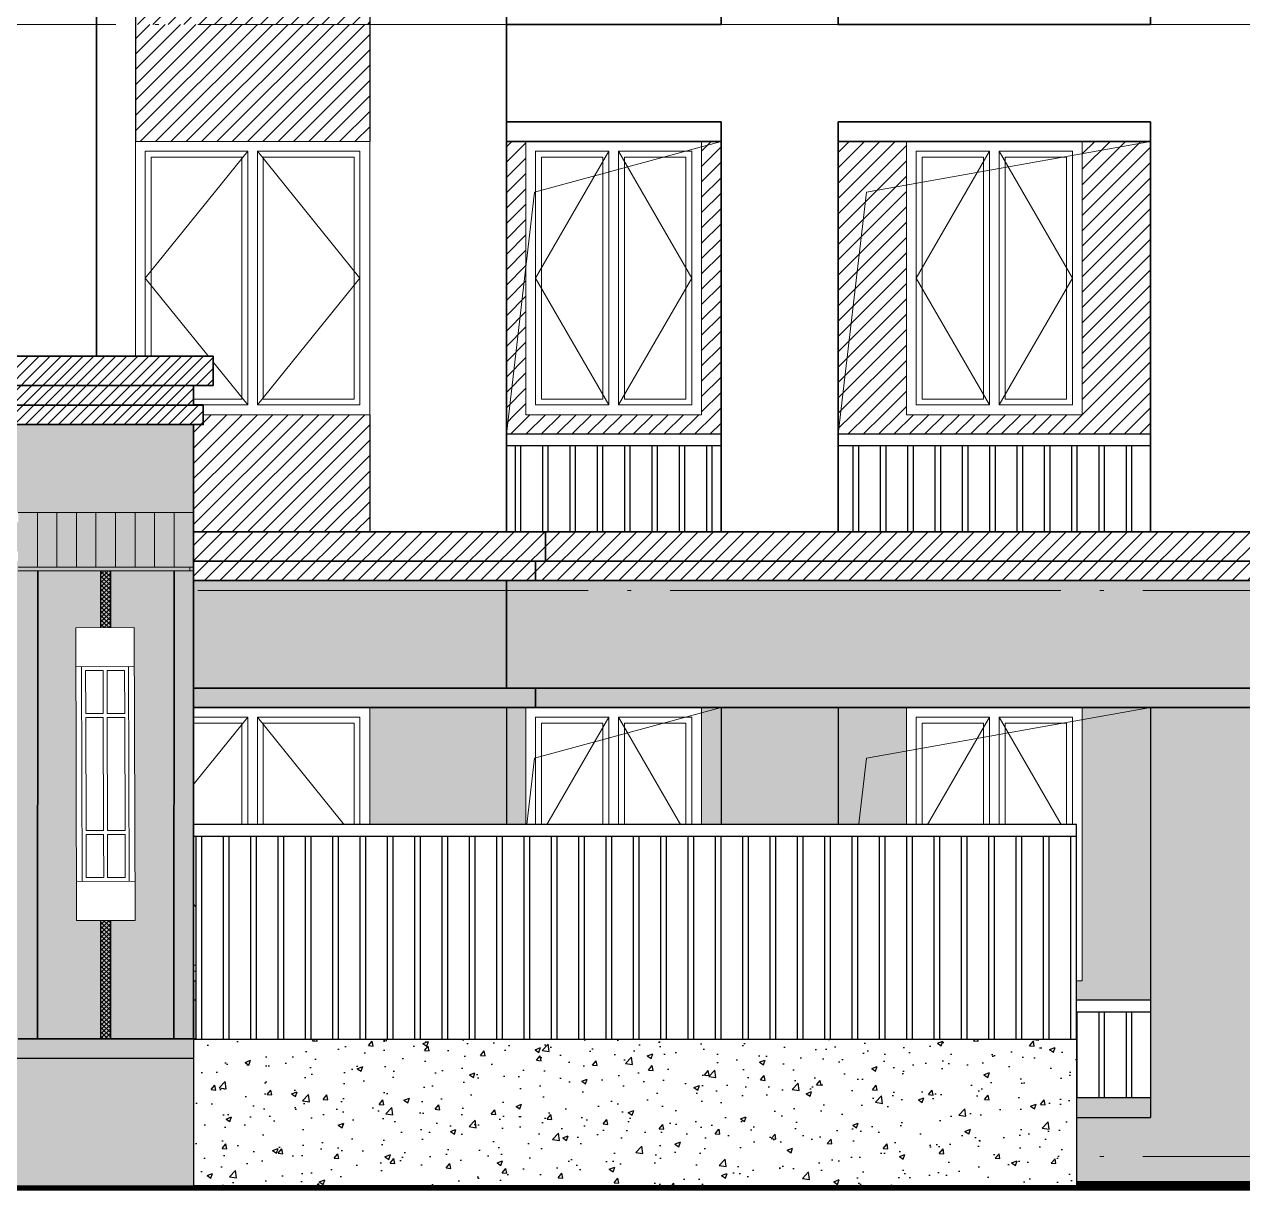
# Model space of a CAD drawing. Extents: x -518115 to 389031, y -231062 to 1628073.
# Drawn here: x 27748 to 33988, y 46065 to 52040 of the extents above; entities that cross this region are included whole.
import ezdxf

# ---------------------------------------------------------------- set-up
doc = ezdxf.new("R2010")
doc.units = 0
doc.header["$LTSCALE"] = 1000
doc.header["$MEASUREMENT"] = 0
doc.linetypes.add('DOTE', pattern=[2.42, 2, -0.2, 0.02, -0.2])
for name, color, linetype in [('3-剖面填充（细）', 250, 'Continuous'), ('5-平立面看线1', 45, 'Continuous'), ('Stair-栏杆', 142, 'Continuous'), ('看线', 251, 'Continuous'), ('立面', 73, 'Continuous')]:
    doc.layers.add(name, color=color, linetype=linetype)
for name, color, linetype, lineweight in [('DOTE', 19, 'DOTE', 9), ('WINDOW', 144, 'Continuous', 15), ('立面-中轮廓线', 213, 'Continuous', 35), ('立面-普通轮廓', 7, 'Continuous', 18), ('立面-洞口示意', 152, 'Continuous', 13), ('立面-窗开启线', 250, 'Continuous', 13)]:
    doc.layers.add(name, color=color, linetype=linetype, lineweight=lineweight)
pattern_1 = [(45, (-499467.84, 16764.28), (-39.2886205, 39.2886205), [])]

# ---------------------------------------------------------------- blocks, each defined once
blk = doc.blocks.new('GDGDRTDGRDG')
at = {"layer": '3-剖面填充（细）'}
h = blk.add_hatch(dxfattribs=at)
h.set_pattern_fill('ANSI31', color=256, scale=35)
h.set_pattern_definition([(45, (798.42, -3777), (-39.2886205, 39.2886205), [])])
h.paths.add_polyline_path([(528984.8, 29476), (527784.4, 29476), (527783.6, 30376), (528984, 30376)])
for p, q in [((527784.4, 30376), (527784.4, 29476)), ((528984.4, 30376), (528984.4, 29476))]:
    blk.add_line(p, q, dxfattribs=at)
blk = doc.blocks.new('A$C318717E3')
at = {"layer": 'WINDOW'}
for points in [[(50, 1350), (425, 1350), (425, 50), (50, 50)], [(850, 1350), (475, 1350), (475, 50), (850, 50)]]:
    blk.add_lwpolyline(points, close=True, dxfattribs=at)
at = {"layer": 'WINDOW', "color": 250}
for points in [[(80, 1320), (395, 1320), (395, 80), (80, 80)], [(820, 1320), (505, 1320), (505, 80), (820, 80)]]:
    blk.add_lwpolyline(points, close=True, dxfattribs=at)
at = {"layer": '立面-普通轮廓'}
blk.add_lwpolyline([(0, 1400), (900, 1400), (900, 0), (0, 0)], close=True, dxfattribs=at)
at = {"layer": '立面-窗开启线', "color": 251, "ltscale": 0.5, "true_color": 0x636466}
for points in [[(425, 1350), (50, 700), (425, 50)], [(475, 1350), (850, 700), (475, 50)]]:
    blk.add_lwpolyline(points, dxfattribs=at)
blk = doc.blocks.new('A$C1B273453')
at = {"layer": 'WINDOW'}
for points in [[(50, 1350), (575, 1350), (575, 50), (50, 50)], [(1150, 1350), (625, 1350), (625, 50), (1150, 50)]]:
    blk.add_lwpolyline(points, close=True, dxfattribs=at)
at = {"layer": 'WINDOW', "color": 250}
for points in [[(80, 1320), (545, 1320), (545, 80), (80, 80)], [(1120, 1320), (655, 1320), (655, 80), (1120, 80)]]:
    blk.add_lwpolyline(points, close=True, dxfattribs=at)
at = {"layer": '立面-普通轮廓'}
blk.add_lwpolyline([(1200, 1400), (0, 1400), (0, 0), (1200, 0)], close=True, dxfattribs=at)
at = {"layer": '立面-窗开启线', "color": 251, "ltscale": 0.5, "true_color": 0x636466}
for points in [[(575, 1350), (50, 700), (575, 50)], [(625, 1350), (1150, 700), (625, 50)]]:
    blk.add_lwpolyline(points, dxfattribs=at)
blk = doc.blocks.new('HFHFHHTHFHF')
at = {"layer": '立面-中轮廓线'}
for p, q in [((527584.4, 35276), (527584.4, 32376)), ((529684.4, 35276), (529684.4, 32376)), ((530784.4, 34776), (530784.4, 32376)), ((531384.4, 34776), (531384.4, 32376)), ((532984.4, 34776), (532984.4, 32376))]:
    blk.add_line(p, q, dxfattribs=at)
for points in [[(529684.4, 32376), (530784.4, 32376)], [(531384.4, 32376), (532984.4, 32376)]]:
    blk.add_lwpolyline(points, dxfattribs=at)
blk = doc.blocks.new('VXVXVDXVXD')
blk.add_wipeout([(105081.2, 218659.5), (104781.2, 218659.4), (104781.7, 217159.4), (105081.7, 217159.5)])
at = {"layer": 'WINDOW', "color": 4}
for p, q in [((105081.3, 218459.5), (104781.3, 218459.4)), ((104921.3, 218439.5), (104921.4, 218219.5)), ((104941.3, 218439.5), (104941.4, 218219.5)), ((104921.4, 218219.5), (104831.4, 218219.5)), ((104921.4, 218199.5), (104831.4, 218199.5)), ((104921.4, 218199.5), (104921.6, 217619.5)), ((105031.4, 218219.5), (104941.4, 218219.5)), ((104941.4, 218199.5), (104941.6, 217619.5)), ((105031.4, 218199.5), (104941.4, 218199.5)), ((104921.6, 217599.5), (104831.6, 217599.5)), ((104921.6, 217379.5), (104921.6, 217599.5)), ((104941.6, 217379.5), (104941.6, 217599.5)), ((105031.6, 217599.5), (104941.6, 217599.5)), ((105081.7, 217359.5), (104781.7, 217359.4))]:
    blk.add_line(p, q, dxfattribs=at)
for points in [[(105081.2, 218659.5), (104781.2, 218659.4), (104781.7, 217159.4), (105081.7, 217159.5)], [(105051.3, 218459.5), (104811.3, 218459.5), (104811.7, 217359.5), (105051.7, 217359.5)]]:
    blk.add_lwpolyline(points, close=True, dxfattribs=at)
for points in [[(104921.3, 218439.5), (104831.3, 218439.5), (104831.4, 218219.5)], [(105031.4, 218219.5), (105031.3, 218439.5), (104941.3, 218439.5)], [(104831.4, 218199.5), (104831.6, 217619.5), (104921.6, 217619.5)], [(104941.6, 217619.5), (105031.6, 217619.5), (105031.4, 218199.5)], [(104921.6, 217379.5), (104831.6, 217379.5), (104831.6, 217599.5)], [(105031.6, 217599.5), (105031.6, 217379.5), (104941.6, 217379.5)]]:
    blk.add_lwpolyline(points, dxfattribs=at)
blk = doc.blocks.new('FGFGF')
at = {"layer": '3-剖面填充（细）'}
h = blk.add_hatch(dxfattribs=at)
h.set_pattern_fill('ANSI31', color=256, scale=25)
h.set_pattern_definition([(45, (-554134.312, -735132.743), (-28.0633004, 28.0633004), [])])
h.paths.add_polyline_path([(229182, 20609.5), (229182, 20959.9), (232780.8, 20959.9), (232780.8, 20809.9), (232680.5, 20809.9), (232680.7, 20709.8), (232730.5, 20709.9), (232730.9, 20609.7)])
at = {"layer": '3-剖面填充（细）', "true_color": 0x636466}
h = blk.add_hatch(dxfattribs=at)
h.set_pattern_fill('CROSS', color=251, scale=30)
h.set_pattern_definition([(0, (204147.57, -129128.1), (47.625, 47.625), [23.8125, -71.4375]), (90, (204159.474, -129140.006), (-47.625, 47.625), [23.8125, -71.4375])])
h.paths.add_polyline_path([(229182, 20159.3), (229181.9, 20609.3), (232680.6, 20609.9), (232680.7, 17462.7), (232780.6, 17462.7), (232780.7, 17362.7), (232730.4, 17362.7), (232730.5, 16862.7), (232730.5, 16862.7), (232730.5, 16710.1), (231681.8, 16710.1), (231682.2, 19909.7), (231782.3, 19909.7), (231782.3, 19959.7), (231732.4, 19959.7), (231732.4, 20109.7), (231782.4, 20109.7), (231782.4, 20159.7), (231682.3, 20159.7), (231682.3, 20159.7)])
at = {"layer": '3-剖面填充（细）'}
h = blk.add_hatch(dxfattribs=at)
h.set_pattern_fill('ANSI37', color=256, scale=10)
h.set_pattern_definition([(45, (204146.888, -129128.1), (-11.2253202, 11.2253202), []), (135, (204146.888, -129128.1), (-11.2253202, -11.2253202), [])])
h.paths.add_polyline_path([(232256.2, 17462.7), (232206.2, 17462.8), (232206.2, 19857.8), (232256.2, 19857.8)])
at = {"layer": '立面'}
for p, q in [((232206.2, 17462.8), (232206.2, 19857.8)), ((232256.2, 17462.7), (232256.2, 19857.8))]:
    blk.add_line(p, q, dxfattribs=at)
at = {"layer": '立面-中轮廓线', "color": 2}
for p, q in [((232680.5, 20959.9), (229182, 20959.3)), ((232680.5, 20809.9), (229182, 20809.3)), ((232680.5, 20709.9), (229182, 20709.3)), ((232680.5, 20609.9), (229182, 20609.3)), ((232681, 20609.9), (232680.6, 17462.7)), ((231882.3, 19859.9), (231881.9, 17462.8)), ((232580.9, 19859.7), (232580.6, 17462.7)), ((231781.9, 17462.8), (232680.6, 17462.7)), ((231731.8, 17362.8), (232730.4, 17362.9))]:
    blk.add_line(p, q, dxfattribs=at)
for points in [[(232681.1, 20959.9), (232780.8, 20959.9), (232780.8, 20809.9), (232681.1, 20809.9), (232681.1, 20709.9), (232730.8, 20709.9), (232730.8, 20609.9), (232681.1, 20609.9)], [(232680.3, 16710.1), (232730.4, 16710.1), (232730.5, 16861.4), (232730.4, 16862.7), (232730.5, 17362.7), (232780.7, 17362.7), (232780.7, 17462.7), (232680.6, 17462.7)]]:
    blk.add_lwpolyline(points, dxfattribs=at)
at = {"layer": '立面-普通轮廓', "color": 252, "true_color": 0x939598}
for p, q in [((231782.3, 20159.8), (232681.1, 20159.7)), ((231880.9, 19879.9), (231881, 20159.9)), ((231980.9, 19879.8), (231981, 20159.8)), ((232080.9, 19879.8), (232081, 20159.8)), ((232180.9, 19879.8), (232181, 20159.8)), ((232280.9, 19879.8), (232281, 20159.8)), ((232380.9, 19879.8), (232381, 20159.8)), ((232480.9, 19879.8), (232481, 20159.8)), ((232580.9, 19879.7), (232581, 20159.7)), ((232681.1, 20159.7), (232680.9, 20159.7)), ((232681, 19879.7), (232681.1, 20159.7)), ((231782.3, 19879.8), (232681.1, 19879.7)), ((231782.3, 19859.9), (232681.1, 19859.7)), ((232661.1, 19879.7), (232661.1, 19859.7))]:
    blk.add_line(p, q, dxfattribs=at)
at = {"layer": '立面-普通轮廓', "color": 2}
for points in [[(229182, 20959.3), (232780.8, 20959.9), (232780.8, 20809.9), (232681.1, 20809.8), (232680.5, 20709.9), (232730.8, 20709.9), (232730.8, 20609.9), (229182, 20609.3)], [(229182, 20609.3), (232681.1, 20609.9), (232680.9, 17462.7), (232780.7, 17462.7), (232780.7, 17362.7), (232730.4, 17362.7), (232730.5, 16862.7), (232730.5, 16862.7), (232730.5, 16710.1), (231681.8, 16710.1), (231682.2, 19909.7)]]:
    blk.add_lwpolyline(points, dxfattribs=at)
at = {"rotation": 0.1386872893927463}
blk.add_blockref('VXVXVDXVXD', (127825.3, -199343.4), dxfattribs=at)
blk = doc.blocks.new('GDGDGRDSQ')
blk.add_wipeout([(225583.3, 27775.8), (225583.3, 27625.8), (225683, 27625.8), (225683, 27525.8), (225633.3, 27525.8), (225633.3, 27425.8), (225683, 27425.8), (225683.5, 24278.6), (225583.4, 24278.6), (225583.4, 24178.6), (225633.4, 24178.6), (225633.6, 23526.1), (232730.4, 23526.1), (232730.4, 24178.6), (232780.7, 24178.6), (232780.7, 24278.6), (232680.9, 24278.6), (232681, 27425.8), (232730.8, 27425.8), (232730.8, 27526), (232680.5, 27526.3), (232681.1, 27625.8), (232780.8, 27625.8), (232780.7, 27775.8)])
blk.add_lwpolyline([(225583.3, 27775.8), (225583.3, 27625.8), (225683, 27625.8), (225683, 27525.8), (225633.3, 27525.8), (225633.3, 27425.8), (225683, 27425.8), (225683.5, 24278.6), (225583.4, 24278.6), (225583.4, 24178.6), (225633.4, 24178.6), (225633.6, 23526.1), (232730.4, 23526.1), (232730.4, 24178.6), (232780.7, 24178.6), (232780.7, 24278.6), (232680.9, 24278.6), (232681, 27425.8), (232730.8, 27425.8), (232730.8, 27526), (232680.5, 27526.3), (232681.1, 27625.8), (232780.8, 27625.8), (232780.7, 27775.8)], close=True)
blk = doc.blocks.new('VDVDX')
blk.add_blockref('GDGDGRDSQ', (0, 0))
blk.add_blockref('FGFGF', (0, 6815.953517))
blk = doc.blocks.new('GFBFGBFG')
blk.add_wipeout([(293136.6, 39734.2), (288614.5, 39734.2), (288614.5, 39674.2), (288626.6, 39674.2), (288626.6, 38634.4), (288614.5, 38634.4), (288614.5, 37884.4), (293136.6, 37884.2)])
at = {"layer": '3-剖面填充（细）'}
h = blk.add_hatch(dxfattribs=at)
h.set_pattern_fill('混凝土', color=251, scale=40)
h.set_pattern_definition([(50, (0, 1730.3), (286.90407, -25.10085), [30, -330]), (355, (0, 1730.3), (-55.50053, 300.87685), [24, -264]), (100.4514, (23.9, 1728.2), (231.40375, 275.77582), [25.49608, -280.45684]), (46.1842, (0, 1810.3), (426.8964, -66.2076), [45, -495]), (96.6356, (35.57, 1804.8), (373.8651, 389.64715), [38.2441, -420.6852]), (351.1842, (0, 1810.3), (373.8648, 389.64744), [36, -396]), (21, (40, 1790.3), (238.76282, -161.04756), [30, -330]), (326, (40, 1790.3), (97.32613, 290.06002), [24, -264]), (71.4514, (59.9, 1776.88), (336.08905, 129.0122), [25.49608, -280.45684]), (37.5, (0, 1730.3), (4.863942, 133.15754), [0, -260.8, 0, -268, 0, -265]), (7.5, (0, 1730.3), (105.227815, 157.764685), [0, -152.8, 0, -254.8, 0, -101]), (327.5, (-89.2, 1730.3), (213.528974, -9.02195), [0, -100, 0, -312, 0, -414]), (317.5, (-129.2, 1730.3), (233.27447, 40.04199), [0, -130, 0, -207.2, 0, -294])])
h.paths.add_polyline_path([(293136.6, 38634.2), (288614.5, 38634.4), (288614.5, 37884.4), (293136.6, 37884.2)])
at = {"layer": 'Stair-栏杆'}
for p, q in [((288614.5, 39734.2), (288614.5, 39674.2)), ((293136.6, 39734.2), (288614.5, 39734.2)), ((293136.6, 39674.2), (288614.5, 39674.2))]:
    blk.add_line(p, q, dxfattribs=at)
for points in [[(293136.6, 38634.2), (293136.6, 39734.2)], [(288626.6, 39674.2), (288626.6, 38634.2)], [(288656.6, 38634.2), (288656.6, 39674.2)], [(288766.6, 39674.2), (288766.6, 38634.2)], [(288796.6, 38634.2), (288796.6, 39674.2)], [(288906.6, 39674.2), (288906.6, 38634.2)], [(288936.6, 38634.2), (288936.6, 39674.2)], [(289046.6, 39674.2), (289046.6, 38634.2)], [(289076.6, 38634.2), (289076.6, 39674.2)], [(289186.6, 39674.2), (289186.6, 38634.2)], [(289216.6, 38634.2), (289216.6, 39674.2)], [(289326.6, 39674.2), (289326.6, 38634.2)], [(289356.6, 38634.2), (289356.6, 39674.2)], [(289466.6, 39674.2), (289466.6, 38634.2)], [(289496.6, 38634.2), (289496.6, 39674.2)], [(289606.6, 39674.2), (289606.6, 38634.2)], [(289636.6, 38634.2), (289636.6, 39674.2)], [(289746.6, 39674.2), (289746.6, 38634.2)], [(289776.6, 38634.2), (289776.6, 39674.2)], [(289886.6, 39674.2), (289886.6, 38634.2)], [(289916.6, 38634.2), (289916.6, 39674.2)], [(290026.6, 39674.2), (290026.6, 38634.2)], [(290056.6, 38634.2), (290056.6, 39674.2)], [(290166.6, 39674.2), (290166.6, 38634.2)], [(290196.6, 38634.2), (290196.6, 39674.2)], [(290306.6, 39674.2), (290306.6, 38634.2)], [(290336.6, 38634.2), (290336.6, 39674.2)], [(290446.6, 39674.2), (290446.6, 38634.2)], [(290476.6, 38634.2), (290476.6, 39674.2)], [(290586.6, 39674.2), (290586.6, 38634.2)], [(290616.6, 38634.2), (290616.6, 39674.2)], [(290726.6, 39674.2), (290726.6, 38634.2)], [(290756.6, 38634.2), (290756.6, 39674.2)], [(290866.6, 39674.2), (290866.6, 38634.2)], [(290896.6, 38634.2), (290896.6, 39674.2)], [(291006.6, 39674.2), (291006.6, 38634.2)], [(291036.6, 38634.2), (291036.6, 39674.2)], [(291146.6, 39674.2), (291146.6, 38634.2)], [(291176.6, 38634.2), (291176.6, 39674.2)], [(291286.6, 39674.2), (291286.6, 38634.2)], [(291316.6, 38634.2), (291316.6, 39674.2)], [(291426.6, 39674.2), (291426.6, 38634.2)], [(291456.6, 38634.2), (291456.6, 39674.2)], [(291566.6, 39674.2), (291566.6, 38634.2)], [(291596.6, 38634.2), (291596.6, 39674.2)], [(291706.6, 39674.2), (291706.6, 38634.2)], [(291736.6, 38634.2), (291736.6, 39674.2)], [(291846.6, 39674.2), (291846.6, 38634.2)], [(291876.6, 38634.2), (291876.6, 39674.2)], [(291986.6, 39674.2), (291986.6, 38634.2)], [(292016.6, 38634.2), (292016.6, 39674.2)], [(292126.6, 39674.2), (292126.6, 38634.2)], [(292156.6, 38634.2), (292156.6, 39674.2)], [(292266.6, 39674.2), (292266.6, 38634.2)], [(292296.6, 38634.2), (292296.6, 39674.2)], [(292406.6, 39674.2), (292406.6, 38634.2)], [(292436.6, 38634.2), (292436.6, 39674.2)], [(292546.6, 39674.2), (292546.6, 38634.2)], [(292576.6, 38634.2), (292576.6, 39674.2)], [(292686.6, 39674.2), (292686.6, 38634.2)], [(292716.6, 38634.2), (292716.6, 39674.2)], [(292826.6, 39674.2), (292826.6, 38634.2)], [(292856.6, 38634.2), (292856.6, 39674.2)], [(292966.6, 39674.2), (292966.6, 38634.2)], [(292996.6, 38634.2), (292996.6, 39674.2)], [(293106.6, 39674.2), (293106.6, 38634.2)]]:
    blk.add_lwpolyline(points, dxfattribs=at)
at = {"layer": '看线', "color": 32}
for p, q in [((288614.5, 38634.4), (288614.5, 37884.4)), ((293136.6, 38634.2), (288614.5, 38634.4)), ((293136.6, 38634.2), (293136.6, 37884.2)), ((293136.6, 37884.2), (288614.5, 37884.4))]:
    blk.add_line(p, q, dxfattribs=at)

msp = doc.modelspace()

# ---------------------------------------------------------------- hatches: boundary and pattern name
at = {"layer": '3-剖面填充（细）'}
h = msp.add_hatch(dxfattribs=at)
h.set_pattern_fill('ANSI31', color=256, scale=35)
h.set_pattern_definition([(45, (-492469.42, 17887.28), (-39.2886205, 39.2886205), [])])
h.paths.add_polyline_path([(28316.4, 51440.3), (29516.8, 51440.3), (29517.4, 52040.3), (28317, 52040.3)])
h = msp.add_hatch(dxfattribs=at)
h.set_pattern_fill('ANSI31', color=256, scale=35)
h.set_pattern_definition(pattern_1)
h.paths.add_polyline_path([(30316.6, 50040.3), (30216.6, 50040.3), (30216.6, 51440.3), (30316.6, 51440.3)])
h = msp.add_hatch(dxfattribs=at)
h.set_pattern_fill('ANSI31', color=256, scale=35)
h.set_pattern_definition(pattern_1)
h.paths.add_polyline_path([(31316.6, 50040.3), (31216.6, 50040.3), (31216.6, 51440.3), (31316.6, 51440.3)])
h = msp.add_hatch(dxfattribs=at)
h.set_pattern_fill('ANSI31', color=256, scale=35)
h.set_pattern_definition(pattern_1)
h.paths.add_polyline_path([(32266.6, 50040.3), (31916.6, 50040.3), (31916.6, 51440.3), (32266.6, 51440.3)])
h = msp.add_hatch(dxfattribs=at)
h.set_pattern_fill('ANSI31', color=256, scale=35)
h.set_pattern_definition(pattern_1)
h.paths.add_polyline_path([(33516.6, 50040.3), (33166.6, 50040.3), (33166.6, 51440.3), (33516.6, 51440.3)])
h = msp.add_hatch(dxfattribs=at)
h.set_pattern_fill('ANSI31', color=256, scale=35)
h.set_pattern_definition([(45, (-492469.42, 15887.28), (-39.2886205, 39.2886205), [])])
h.paths.add_polyline_path([(28316.4, 49440.3), (29516.8, 49440.3), (29517.4, 50040.3), (28317, 50040.3)])
h = msp.add_hatch(dxfattribs=at)
h.set_pattern_fill('ANSI31', color=256, scale=35)
h.set_pattern_definition(pattern_1)
h.paths.add_polyline_path([(30216.6, 49940.3), (30216.6, 50040.3), (31316.6, 50040.3), (31316.6, 49940.3)])
h = msp.add_hatch(dxfattribs=at)
h.set_pattern_fill('ANSI31', color=256, scale=35)
h.set_pattern_definition(pattern_1)
h.paths.add_polyline_path([(31916.6, 49940.3), (33516.6, 49940.3), (33516.6, 50040.3), (31916.6, 50040.3)])
h = msp.add_hatch(dxfattribs=at)
h.set_pattern_fill('ANSI31', color=256, scale=35)
h.set_pattern_definition([(45, (-423000, 4864.28), (-39.2886205, 39.2886205), [])])
h.paths.add_polyline_path([(48516.6, 49190.3), (48516.6, 49440.3), (28116.6, 49440.3), (28116.6, 49190.3)])
h = msp.add_hatch(dxfattribs=at)
h.set_pattern_fill('混凝土', color=251, scale=40)
h.set_pattern_definition([(50, (-463528.84, 44790.78), (286.90407, -25.10085), [30, -330]), (355, (-463528.84, 44790.78), (-55.50053, 300.87685), [24, -264]), (100.4514, (-463504.93, 44788.69), (231.40375, 275.77582), [25.49608, -280.45684]), (46.1842, (-463528.84, 44870.78), (426.89642, -66.2076), [45, -495]), (96.6356, (-463493.27, 44865.26), (373.86508, 389.64715), [38.2441, -420.6852]), (351.1842, (-463528.84, 44870.78), (373.86478, 389.64744), [36, -396]), (21, (-463488.84, 44850.78), (238.76282, -161.04756), [30, -330]), (326, (-463488.84, 44850.78), (97.32613, 290.06002), [24, -264]), (71.4514, (-463468.95, 44837.36), (336.08905, 129.0122), [25.49608, -280.45684]), (37.5, (-463528.84, 44790.78), (4.863942, 133.157542), [0, -260.8, 0, -268, 0, -265]), (7.5, (-463528.84, 44790.78), (105.227815, 157.764685), [0, -152.8, 0, -254.8, 0, -101]), (327.5, (-463618.04, 44790.78), (213.528974, -9.021949), [0, -100, 0, -312, 0, -414]), (317.5, (-463658.04, 44790.78), (233.27447, 40.04199), [0, -130, 0, -207.2, 0, -294])])
h.paths.add_polyline_path([(47116.6, 48540.3), (48316.6, 48540.3), (48316.6, 47140.3), (47116.6, 47140.3)], flags=16)
h.paths.add_polyline_path([(45316.6, 47040.3), (46416.6, 47040.3), (46416.6, 46540.3), (45316.6, 46540.3)], flags=16)
h.paths.add_polyline_path([(45416.6, 48540.3), (46316.6, 48540.3), (46316.6, 47140.3), (45416.6, 47140.3)], flags=16)
h.paths.add_polyline_path([(43116.6, 47040.3), (44716.6, 47040.3), (44716.6, 46540.3), (43116.6, 46540.3)], flags=16)
h.paths.add_polyline_path([(43466.6, 48540.3), (44366.6, 48540.3), (44366.6, 47140.3), (43466.6, 47140.3)], flags=16)
h.paths.add_polyline_path([(40616.6, 47040.3), (42516.6, 47040.3), (42516.6, 46540.3), (40616.6, 46540.3)], flags=16)
h.paths.add_polyline_path([(40816.6, 48540.3), (42316.6, 48540.3), (42316.6, 47140.3), (40816.6, 47140.3)], flags=16)
h.paths.add_polyline_path([(38816.7, 48540.3), (39716.7, 48540.3), (39716.7, 47140.3), (38816.7, 47140.3)], flags=16)
h.paths.add_polyline_path([(54516.6, 48540.3), (53316.6, 48540.3), (53316.6, 47140.3), (54516.6, 47140.3)], flags=16)
h.paths.add_polyline_path([(56316.6, 47040.3), (55216.6, 47040.3), (55216.6, 46540.3), (56316.6, 46540.3)], flags=16)
h.paths.add_polyline_path([(56216.6, 48540.3), (55316.6, 48540.3), (55316.6, 47140.3), (56216.6, 47140.3)], flags=16)
h.paths.add_polyline_path([(58516.6, 47040.3), (56916.6, 47040.3), (56916.6, 46540.3), (58516.6, 46540.3)], flags=16)
h.paths.add_polyline_path([(58166.6, 48540.3), (57266.6, 48540.3), (57266.6, 47140.3), (58166.6, 47140.3)], flags=16)
h.paths.add_polyline_path([(61016.6, 47040.3), (59116.6, 47040.3), (59116.6, 46540.3), (61016.6, 46540.3)], flags=16)
h.paths.add_polyline_path([(60816.6, 48540.3), (59316.6, 48540.3), (59316.6, 47140.3), (60816.6, 47140.3)], flags=16)
h.paths.add_polyline_path([(62816.5, 48540.3), (61916.5, 48540.3), (61916.5, 47140.3), (62816.5, 47140.3)], flags=16)
h.paths.add_polyline_path([(63416.6, 49190.3), (63416.6, 48640.3), (63566.6, 48640.3), (63566.6, 48540.3), (63416.6, 48540.3), (63416.6, 46840.3), (63566.6, 46840.3), (63566.6, 46740.3), (63416.6, 46740.3), (63416.6, 46090.3), (53116.6, 46090.3), (53116.6, 49190.3)])
h.paths.add_polyline_path([(29516.6, 48540.3), (28316.6, 48540.3), (28316.6, 47140.3), (29516.6, 47140.3)], flags=16)
h.paths.add_polyline_path([(31316.6, 47040.3), (30216.6, 47040.3), (30216.6, 46540.3), (31316.6, 46540.3)], flags=16)
h.paths.add_polyline_path([(31216.6, 48540.3), (30316.6, 48540.3), (30316.6, 47140.3), (31216.6, 47140.3)], flags=16)
h.paths.add_polyline_path([(33516.6, 47040.3), (31916.6, 47040.3), (31916.6, 46540.3), (33516.6, 46540.3)], flags=16)
h.paths.add_polyline_path([(33166.6, 48540.3), (32266.6, 48540.3), (32266.6, 47140.3), (33166.6, 47140.3)], flags=16)
h.paths.add_polyline_path([(36016.6, 47040.3), (34116.6, 47040.3), (34116.6, 46540.3), (36016.6, 46540.3)], flags=16)
h.paths.add_polyline_path([(35816.6, 48540.3), (34316.6, 48540.3), (34316.6, 47140.3), (35816.6, 47140.3)], flags=16)
h.paths.add_polyline_path([(37816.5, 48540.3), (36916.5, 48540.3), (36916.5, 47140.3), (37816.5, 47140.3)], flags=16)
h.paths.add_polyline_path([(22116.6, 48540.3), (23316.6, 48540.3), (23316.6, 47140.3), (22116.6, 47140.3)], flags=16)
h.paths.add_polyline_path([(20316.6, 47040.3), (21416.6, 47040.3), (21416.6, 46540.3), (20316.6, 46540.3)], flags=16)
h.paths.add_polyline_path([(20416.6, 48540.3), (21316.6, 48540.3), (21316.6, 47140.3), (20416.6, 47140.3)], flags=16)
h.paths.add_polyline_path([(18116.6, 47040.3), (19716.6, 47040.3), (19716.6, 46540.3), (18116.6, 46540.3)], flags=16)
h.paths.add_polyline_path([(18466.6, 48540.3), (19366.6, 48540.3), (19366.6, 47140.3), (18466.6, 47140.3)], flags=16)
h.paths.add_polyline_path([(15616.6, 47040.3), (17516.6, 47040.3), (17516.6, 46540.3), (15616.6, 46540.3)], flags=16)
h.paths.add_polyline_path([(15816.6, 48540.3), (17316.6, 48540.3), (17316.6, 47140.3), (15816.6, 47140.3)], flags=16)
h.paths.add_polyline_path([(13816.7, 48540.3), (14716.7, 48540.3), (14716.7, 47140.3), (13816.7, 47140.3)], flags=16)
h.paths.add_polyline_path([(28116.6, 49190.3), (48516.6, 49190.3), (48516.6, 46090.3), (28116.6, 46090.3)])
h.paths.add_polyline_path([(13216.6, 49190.3), (13216.6, 48640.3), (13066.6, 48640.3), (13066.6, 48540.3), (13216.6, 48540.3), (13216.6, 46840.3), (13066.6, 46840.3), (13066.6, 46740.3), (13216.6, 46740.3), (13216.6, 46090.3), (23516.6, 46090.3), (23516.6, 49190.3)])

# ---------------------------------------------------------------- linework, layer by layer
for p, q in [((28316.6, 52040.3), (28316.6, 51440.3)), ((29516.6, 52040.3), (29516.6, 51440.3)), ((28316.6, 50040.3), (28316.6, 49440.3)), ((29516.6, 50040.3), (29516.6, 49440.3))]:
    msp.add_line(p, q, dxfattribs=at)
at = {"layer": '5-平立面看线1', "color": 1, "ltscale": 0.8, "const_width": 50}
msp.add_lwpolyline([(12116.6, 46090.3), (64516.6, 46090.3)], dxfattribs=at)
at = {"layer": 'DOTE', "linetype": 'DOTE'}
for p, q in [((64516.6, 52040.3), (12116.6, 52040.3)), ((64516.6, 49140.3), (12116.6, 49140.3)), ((64516.6, 46240.3), (12116.6, 46240.3))]:
    msp.add_line(p, q, dxfattribs=at)
at = {"layer": 'Stair-栏杆'}
for p, q in [((31316.6, 49940.3), (30216.6, 49940.3)), ((33516.6, 49940.3), (31916.6, 49940.3)), ((31316.6, 49880.3), (30216.6, 49880.3)), ((33516.6, 49880.3), (31916.6, 49880.3)), ((31316.6, 47040.3), (30216.6, 47040.3)), ((33516.6, 47040.3), (31916.6, 47040.3)), ((31316.6, 46980.3), (30216.6, 46980.3)), ((33516.6, 46980.3), (31916.6, 46980.3))]:
    msp.add_line(p, q, dxfattribs=at)
for points in [[(30261.6, 49880.3), (30261.6, 49440.3)], [(30291.6, 49440.3), (30291.6, 49880.3)], [(30401.6, 49880.3), (30401.6, 49440.3)], [(30431.6, 49440.3), (30431.6, 49880.3)], [(30541.6, 49880.3), (30541.6, 49440.3)], [(30571.6, 49440.3), (30571.6, 49880.3)], [(30681.6, 49880.3), (30681.6, 49440.3)], [(30711.6, 49440.3), (30711.6, 49880.3)], [(30821.6, 49880.3), (30821.6, 49440.3)], [(30851.6, 49440.3), (30851.6, 49880.3)], [(30961.6, 49880.3), (30961.6, 49440.3)], [(30991.6, 49440.3), (30991.6, 49880.3)], [(31101.6, 49880.3), (31101.6, 49440.3)], [(31131.6, 49440.3), (31131.6, 49880.3)], [(31241.6, 49880.3), (31241.6, 49440.3)], [(31271.6, 49440.3), (31271.6, 49880.3)], [(31991.6, 49880.3), (31991.6, 49440.3)], [(32021.6, 49440.3), (32021.6, 49880.3)], [(32131.6, 49880.3), (32131.6, 49440.3)], [(32161.6, 49440.3), (32161.6, 49880.3)], [(32271.6, 49880.3), (32271.6, 49440.3)], [(32301.6, 49440.3), (32301.6, 49880.3)], [(32411.6, 49880.3), (32411.6, 49440.3)], [(32441.6, 49440.3), (32441.6, 49880.3)], [(32551.6, 49880.3), (32551.6, 49440.3)], [(32581.6, 49440.3), (32581.6, 49880.3)], [(32691.6, 49880.3), (32691.6, 49440.3)], [(32721.6, 49440.3), (32721.6, 49880.3)], [(32831.6, 49880.3), (32831.6, 49440.3)], [(32861.6, 49440.3), (32861.6, 49880.3)], [(32971.6, 49880.3), (32971.6, 49440.3)], [(33001.6, 49440.3), (33001.6, 49880.3)], [(33111.6, 49880.3), (33111.6, 49440.3)], [(33141.6, 49440.3), (33141.6, 49880.3)], [(33251.6, 49880.3), (33251.6, 49440.3)], [(33281.6, 49440.3), (33281.6, 49880.3)], [(33391.6, 49880.3), (33391.6, 49440.3)], [(33421.6, 49440.3), (33421.6, 49880.3)], [(30261.6, 46980.3), (30261.6, 46540.3)], [(30291.6, 46540.3), (30291.6, 46980.3)], [(30401.6, 46980.3), (30401.6, 46540.3)], [(30431.6, 46540.3), (30431.6, 46980.3)], [(30541.6, 46980.3), (30541.6, 46540.3)], [(30571.6, 46540.3), (30571.6, 46980.3)], [(30681.6, 46980.3), (30681.6, 46540.3)], [(30711.6, 46540.3), (30711.6, 46980.3)], [(30821.6, 46980.3), (30821.6, 46540.3)], [(30851.6, 46540.3), (30851.6, 46980.3)], [(30961.6, 46980.3), (30961.6, 46540.3)], [(30991.6, 46540.3), (30991.6, 46980.3)], [(31101.6, 46980.3), (31101.6, 46540.3)], [(31131.6, 46540.3), (31131.6, 46980.3)], [(31241.6, 46980.3), (31241.6, 46540.3)], [(31271.6, 46540.3), (31271.6, 46980.3)], [(31991.6, 46980.3), (31991.6, 46540.3)], [(32021.6, 46540.3), (32021.6, 46980.3)], [(32131.6, 46980.3), (32131.6, 46540.3)], [(32161.6, 46540.3), (32161.6, 46980.3)], [(32271.6, 46980.3), (32271.6, 46540.3)], [(32301.6, 46540.3), (32301.6, 46980.3)], [(32411.6, 46980.3), (32411.6, 46540.3)], [(32441.6, 46540.3), (32441.6, 46980.3)], [(32551.6, 46980.3), (32551.6, 46540.3)], [(32581.6, 46540.3), (32581.6, 46980.3)], [(32691.6, 46980.3), (32691.6, 46540.3)], [(32721.6, 46540.3), (32721.6, 46980.3)], [(32831.6, 46980.3), (32831.6, 46540.3)], [(32861.6, 46540.3), (32861.6, 46980.3)], [(32971.6, 46980.3), (32971.6, 46540.3)], [(33001.6, 46540.3), (33001.6, 46980.3)], [(33111.6, 46980.3), (33111.6, 46540.3)], [(33141.6, 46540.3), (33141.6, 46980.3)], [(33251.6, 46980.3), (33251.6, 46540.3)], [(33281.6, 46540.3), (33281.6, 46980.3)], [(33391.6, 46980.3), (33391.6, 46540.3)], [(33421.6, 46540.3), (33421.6, 46980.3)]]:
    msp.add_lwpolyline(points, dxfattribs=at)
at = {"layer": '看线', "color": 30}
for p, q in [((30216.6, 48540.3), (30216.6, 46090.3)), ((31316.6, 48540.3), (31316.6, 46440.3)), ((31916.6, 48540.3), (31916.6, 46440.3)), ((33516.6, 48540.3), (33516.6, 46440.3))]:
    msp.add_line(p, q, dxfattribs=at)
msp.add_lwpolyline([(28316.6, 47140.3), (29516.6, 47140.3), (29516.6, 47040.3), (28316.6, 47040.3)], close=True, dxfattribs=at)
for points in [[(31316.6, 46540.3), (30216.6, 46540.3)], [(33516.6, 46540.3), (31916.6, 46540.3)], [(30216.6, 46440.3), (31316.6, 46440.3)], [(31916.6, 46440.3), (33516.6, 46440.3)]]:
    msp.add_lwpolyline(points, dxfattribs=at)
at = {"layer": '立面-中轮廓线'}
for p, q in [((28116.6, 52040.3), (28116.6, 49140.3)), ((30216.6, 52040.3), (30216.6, 49440.3)), ((31316.6, 51540.3), (31316.6, 49440.3)), ((31916.6, 51540.3), (31916.6, 49440.3)), ((33516.6, 51540.3), (33516.6, 49440.3)), ((28116.6, 49140.3), (28116.6, 46090.3))]:
    msp.add_line(p, q, dxfattribs=at)
at = {"layer": '立面-中轮廓线', "color": 2}
for p, q in [((28116.6, 49440.3), (48516.6, 49440.3)), ((28116.6, 49290.3), (48516.6, 49290.3)), ((28116.6, 49190.3), (48516.6, 49190.3)), ((28116.6, 48640.3), (48516.6, 48640.3)), ((28116.6, 48540.3), (48516.6, 48540.3))]:
    msp.add_line(p, q, dxfattribs=at)
at = {"layer": '立面-中轮廓线'}
for points in [[(31316.6, 51540.3), (30216.6, 51540.3)], [(33516.6, 51540.3), (31916.6, 51540.3)], [(30216.6, 51440.3), (31316.6, 51440.3)], [(31916.6, 51440.3), (33516.6, 51440.3)]]:
    msp.add_lwpolyline(points, dxfattribs=at)
at = {"layer": '立面-中轮廓线', "color": 2}
msp.add_lwpolyline([(30216.6, 49440.3), (30416.6, 49440.3), (30416.6, 49290.3), (30366.6, 49290.3), (30366.6, 49190.3), (30216.6, 49190.3), (30216.6, 48640.3), (30366.6, 48640.3), (30366.6, 48540.3), (30216.6, 48540.3)], dxfattribs=at)
at = {"layer": '立面-洞口示意'}
for points in [[(30216.6, 49940.3), (30361.4, 51181.2), (31316.6, 51440.3)], [(31916.6, 49940.3), (32061.4, 51181.2), (33516.6, 51440.3)], [(30216.6, 47040.3), (30361.4, 48281.2), (31316.6, 48540.3)], [(31916.6, 47040.3), (32061.4, 48281.2), (33516.6, 48540.3)]]:
    msp.add_lwpolyline(points, dxfattribs=at)

# ---------------------------------------------------------------- block references
for name, p in [('HFHFHHTHFHF', (-499467.8, 19664.3)), ('GDGDRTDGRDG', (-499467.8, 22564.3)), ('A$C1B273453', (28316.6, 50040.3)), ('A$C318717E3', (30316.6, 50040.3)), ('A$C318717E3', (32266.6, 50040.3)), ('A$C1B273453', (28316.6, 47140.3)), ('A$C318717E3', (30316.6, 47140.3)), ('A$C318717E3', (32266.6, 47140.3))]:
    msp.add_blockref(name, p)

# ---------------------------------------------------------------- next in the draw order: block references
msp.add_blockref('VDVDX', (-204066.5, 22564.3))

# ---------------------------------------------------------------- next in the draw order: block references
msp.add_blockref('GFBFGBFG', (-260000, 8206))

doc.saveas('drawing.dxf')
